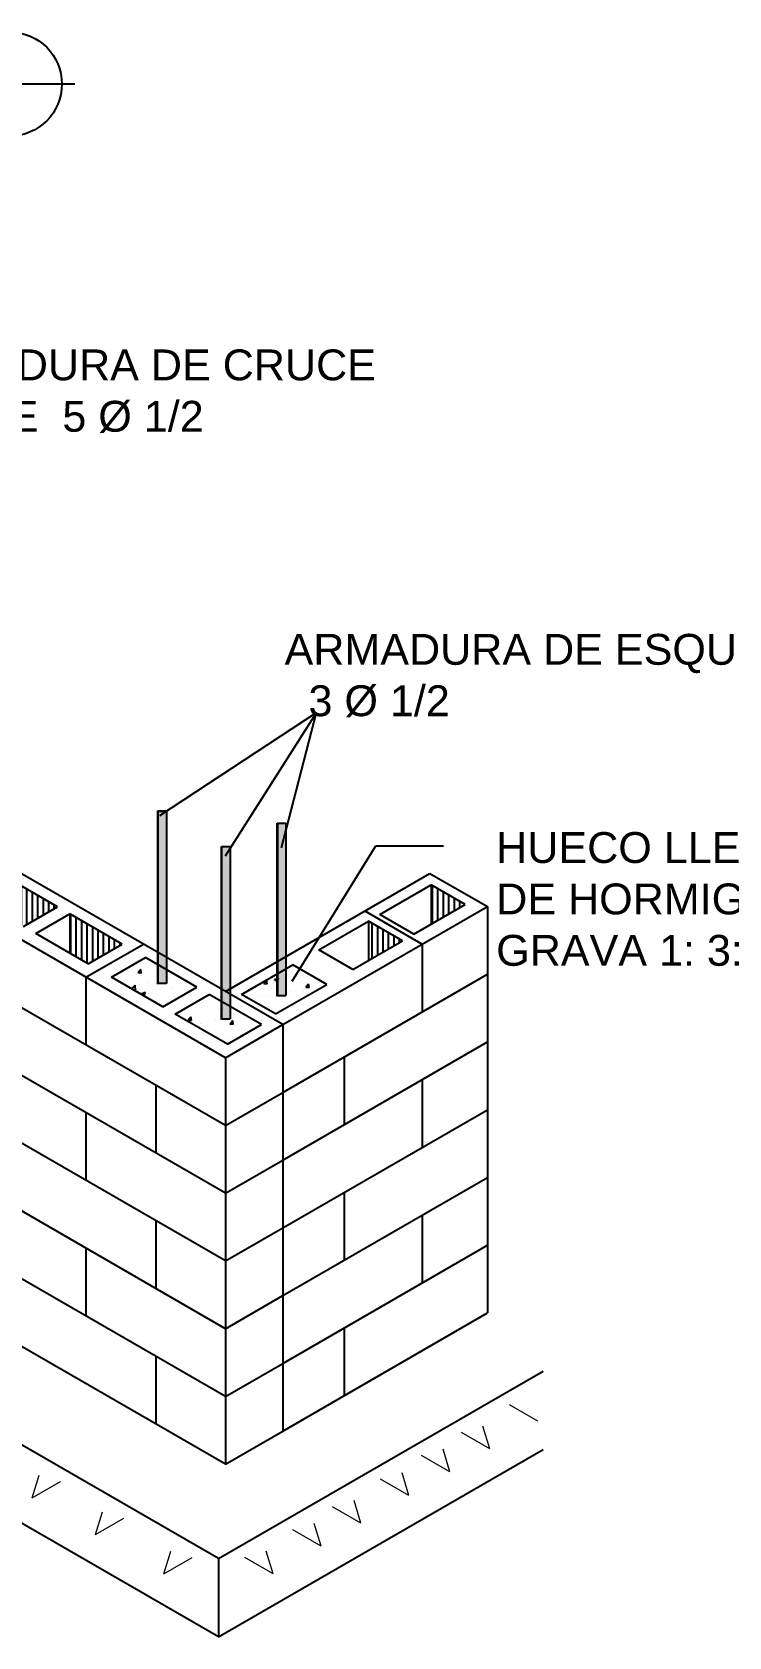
# Model space of a CAD drawing. Header units: feet. Extents: x 317 to 512, y -141 to 162.
# Drawn here: x 401.35 to 406.69, y -72.96 to -60.67 of the extents above; entities that cross this region are included whole.
import ezdxf

# ---------------------------------------------------------------- set-up
doc = ezdxf.new("R2010")
doc.units = ezdxf.units.FT
doc.header["$MEASUREMENT"] = 0
doc.linetypes.add('DASHED2', pattern=[0.375, 0.25, -0.125])
for name, color, linetype in [('_35', 53, 'Continuous'), ('ACERO', 4, 'Continuous'), ('MURO', 7, 'Continuous'), ('PISO', 8, 'Continuous'), ('TEXXT', 2, 'Continuous')]:
    doc.layers.add(name, color=color, linetype=linetype)
doc.layers.add('INTERMITENTE', color=22, linetype='DASHED2', lineweight=20)
doc.styles.get("Standard").update_dxf_attribs({"font": 'arial.ttf'})

# ---------------------------------------------------------------- blocks, each defined once
blk = doc.blocks.new('*X28')
at = {"color": 0}
for p, q in [((190.895, -37.664), (190.895, -37.664)), ((191.229, -37.631), (191.229, -37.631)), ((191.252, -37.602), (191.3, -37.606)), ((191.253, -37.602), (191.292, -37.555)), ((191.299, -37.609), (191.29, -37.558)), ((191.317, -37.604), (191.317, -37.604)), ((191.662, -37.65), (191.662, -37.65)), ((191.691, -37.686), (191.691, -37.686)), ((191.788, -37.706), (191.788, -37.706)), ((193.002, -37.755), (193.041, -37.708)), ((193.048, -37.762), (193.038, -37.711)), ((193.148, -37.701), (193.189, -37.728)), ((193.149, -37.701), (193.206, -37.679)), ((193.189, -37.728), (193.205, -37.679)), ((193.385, -37.595), (193.385, -37.595)), ((191.163, -37.829), (191.211, -37.779)), ((191.208, -37.855), (191.22, -37.857)), ((191.22, -37.856), (191.211, -37.779)), ((191.217, -37.767), (191.217, -37.767)), ((191.275, -37.774), (191.275, -37.774)), ((191.297, -37.898), (191.338, -37.925)), ((191.298, -37.898), (191.355, -37.876)), ((191.307, -37.874), (191.307, -37.874)), ((191.338, -37.925), (191.354, -37.876)), ((191.4, -37.741), (191.4, -37.741)), ((191.724, -37.817), (191.724, -37.817)), ((191.834, -37.759), (191.834, -37.759)), ((192.803, -37.865), (192.803, -37.865)), ((192.964, -37.917), (192.964, -37.917)), ((193.001, -37.755), (193.049, -37.759)), ((193.08, -37.927), (193.08, -37.927)), ((193.11, -37.825), (193.11, -37.825)), ((193.135, -37.814), (193.135, -37.814)), ((193.375, -37.865), (193.375, -37.865)), ((193.398, -37.723), (193.398, -37.723)), ((193.554, -37.846), (193.554, -37.846)), ((193.569, -37.832), (193.569, -37.832)), ((193.584, -37.806), (193.632, -37.81)), ((193.585, -37.806), (193.624, -37.759)), ((193.631, -37.813), (193.621, -37.762)), ((193.624, -37.757), (193.624, -37.757)), ((193.797, -37.804), (193.797, -37.804)), ((193.832, -37.741), (193.832, -37.741)), ((191.574, -38.027), (191.574, -38.027)), ((192.125, -38.035), (192.125, -38.035)), ((192.132, -38.09), (192.132, -38.09)), ((192.368, -38.099), (192.368, -38.099)), ((192.944, -38.05), (192.946, -38.048)), ((192.946, -38.052), (192.946, -38.048)), ((193.236, -38.136), (193.236, -38.136)), ((193.274, -38.105), (193.274, -38.105)), ((191.823, -38.21), (191.84, -38.204)), ((191.835, -38.217), (191.839, -38.203)), ((191.947, -38.264), (191.996, -38.268)), ((191.949, -38.264), (191.988, -38.218)), ((191.995, -38.271), (191.985, -38.22)), ((192.115, -38.306), (192.115, -38.306)), ((192.326, -38.268), (192.326, -38.268)), ((192.385, -38.212), (192.385, -38.212)), ((192.53, -38.315), (192.579, -38.319)), ((192.532, -38.315), (192.571, -38.269)), ((192.537, -38.245), (192.537, -38.245)), ((192.578, -38.322), (192.568, -38.271)), ((192.589, -38.186), (192.589, -38.186)), ((192.375, -38.506), (192.375, -38.506)), ((192.527, -38.516), (192.527, -38.516)), ((192.683, -38.466), (192.683, -38.466))]:
    blk.add_line(p, q, dxfattribs=at)
blk = doc.blocks.new('*X32')
at = {"color": 0}
for p, q in [((187.498, -35.713), (187.498, -35.167)), ((187.575, -35.757), (187.575, -35.211)), ((187.651, -35.801), (187.651, -35.255)), ((187.727, -35.839), (187.727, -35.299)), ((187.803, -35.795), (187.803, -35.343)), ((187.879, -35.751), (187.879, -35.387)), ((187.956, -35.707), (187.956, -35.431)), ((188.032, -35.663), (188.032, -35.475)), ((188.108, -35.619), (188.108, -35.519)), ((188.184, -35.575), (188.184, -35.563)), ((188.413, -36.241), (188.413, -35.695)), ((188.489, -36.285), (188.489, -35.739)), ((188.565, -36.329), (188.565, -35.783)), ((188.641, -36.349), (188.641, -35.827)), ((188.718, -36.305), (188.718, -35.871)), ((188.794, -36.261), (188.794, -35.915)), ((188.87, -36.217), (188.87, -35.959)), ((188.946, -36.173), (188.946, -36.003)), ((189.022, -36.129), (189.022, -36.047)), ((189.48, -36.857), (189.48, -36.311)), ((189.556, -36.901), (189.556, -36.355)), ((189.632, -36.945), (189.632, -36.399)), ((189.708, -36.933), (189.708, -36.443)), ((189.784, -36.889), (189.784, -36.487)), ((189.861, -36.845), (189.861, -36.531)), ((189.937, -36.801), (189.937, -36.575)), ((190.013, -36.757), (190.013, -36.619)), ((190.089, -36.713), (190.089, -36.663)), ((190.318, -37.341), (190.318, -36.795)), ((190.394, -37.385), (190.394, -36.839)), ((190.47, -37.429), (190.47, -36.883)), ((190.546, -37.473), (190.546, -36.927)), ((190.623, -37.443), (190.623, -36.971)), ((190.699, -37.399), (190.699, -37.015)), ((190.775, -37.355), (190.775, -37.059)), ((190.851, -37.311), (190.851, -37.103)), ((190.927, -37.267), (190.927, -37.147)), ((191.004, -37.223), (191.004, -37.191))]:
    blk.add_line(p, q, dxfattribs=at)
blk = doc.blocks.new('*X34')
at = {"color": 0}
for p, q in [((195.347, -36.92), (195.347, -36.394)), ((195.423, -36.876), (195.423, -36.438)), ((195.499, -36.832), (195.499, -36.482)), ((195.576, -36.788), (195.576, -36.526)), ((195.652, -36.744), (195.652, -36.57)), ((195.728, -36.7), (195.728, -36.614)), ((194.509, -37.403), (194.509, -36.916)), ((194.585, -37.359), (194.585, -36.96)), ((194.661, -37.315), (194.661, -37.004)), ((194.737, -37.271), (194.737, -37.048)), ((194.814, -37.227), (194.814, -37.092)), ((194.89, -37.184), (194.89, -37.136))]:
    blk.add_line(p, q, dxfattribs=at)
blk = doc.blocks.new('*U40')
at = {"layer": '_35', "linetype": 'Continuous'}
for p, q in [((192.415, -35.849), (192.536, -35.849)), ((192.415, -35.849), (192.415, -38.245)), ((192.536, -35.849), (192.536, -38.245)), ((192.415, -38.245), (192.536, -38.245))]:
    blk.add_line(p, q, dxfattribs=at)
for points in [[(192.415, -35.849), (192.415, -35.849), (192.536, -35.849)], [(192.415, -35.849), (192.415, -38.245), (192.536, -38.245)], [(192.415, -38.245), (192.415, -38.245), (192.536, -38.245)]]:
    blk.add_solid(points, dxfattribs=at)
at = {"layer": '_35', "linetype": 'Continuous', "extrusion": (0, 0, -1)}
blk.add_solid([(-192.415, -35.849), (-192.536, -35.849), (-192.536, -38.245)], dxfattribs=at)
blk = doc.blocks.new('*U41')
at = {"layer": '_35', "linetype": 'Continuous'}
for p, q in [((191.528, -35.356), (191.649, -35.356)), ((191.528, -35.356), (191.528, -37.752)), ((191.649, -35.356), (191.649, -37.752)), ((191.528, -37.752), (191.649, -37.752))]:
    blk.add_line(p, q, dxfattribs=at)
for points in [[(191.528, -35.356), (191.528, -35.356), (191.649, -35.356)], [(191.528, -35.356), (191.528, -37.752), (191.649, -37.752)], [(191.528, -37.752), (191.528, -37.752), (191.649, -37.752)]]:
    blk.add_solid(points, dxfattribs=at)
at = {"layer": '_35', "linetype": 'Continuous', "extrusion": (0, 0, -1)}
blk.add_solid([(-191.528, -35.356), (-191.649, -35.356), (-191.649, -37.752)], dxfattribs=at)
blk = doc.blocks.new('*U42')
at = {"layer": '_35', "linetype": 'Continuous'}
for p, q in [((193.19, -35.526), (193.31, -35.526)), ((193.19, -35.526), (193.19, -37.922)), ((193.31, -35.526), (193.31, -37.922)), ((193.19, -37.922), (193.31, -37.922))]:
    blk.add_line(p, q, dxfattribs=at)
for points in [[(193.19, -35.526), (193.19, -35.526), (193.31, -35.526)], [(193.19, -35.526), (193.19, -37.922), (193.31, -37.922)], [(193.19, -37.922), (193.19, -37.922), (193.31, -37.922)]]:
    blk.add_solid(points, dxfattribs=at)
at = {"layer": '_35', "linetype": 'Continuous', "extrusion": (0, 0, -1)}
blk.add_solid([(-193.19, -35.526), (-193.31, -35.526), (-193.31, -37.922)], dxfattribs=at)

msp = doc.modelspace()

# ---------------------------------------------------------------- linework, layer by layer
at = {"layer": '_35'}
for p, q in [((402.83101, -68.52671), (395.89369, -64.52145)), ((403.27039, -68.27303), (399.13297, -65.88429)), ((402.31369, -67.96254), (402.31369, -66.63737)), ((402.31369, -66.63737), (402.37999, -66.63737)), ((402.37999, -66.63737), (402.37999, -67.95716)), ((403.22878, -68.05595), (403.22878, -66.73078)), ((403.29508, -66.73078), (403.29508, -68.05057)), ((402.83101, -69.04552), (399.09553, -66.88884)), ((402.80215, -68.23385), (402.80215, -66.90869)), ((402.80215, -66.90869), (402.86845, -66.90869)), ((402.86845, -66.90869), (402.86845, -68.22848)), ((401.54508, -67.371), (401.15196, -67.14404)), ((402.83101, -68.01935), (404.39768, -67.11483)), ((404.01374, -67.43058), (404.40686, -67.20361)), ((404.39768, -67.11483), (404.83706, -67.36851)), ((404.66716, -67.3539), (404.40686, -67.20361)), ((404.40686, -67.20361), (404.40686, -67.50418)), ((402.83101, -69.56433), (399.09553, -67.40764)), ((401.28478, -67.52129), (401.54508, -67.371)), ((401.38023, -67.57639), (401.64053, -67.42611)), ((402.04016, -67.65684), (401.64053, -67.42611)), ((401.64053, -67.42611), (401.64053, -67.72668)), ((403.27039, -68.27303), (404.83706, -67.36851)), ((403.89829, -67.40316), (404.33767, -67.65684)), ((404.27404, -67.58086), (404.01374, -67.43058)), ((404.27404, -67.58086), (404.66716, -67.3539)), ((404.83706, -67.36851), (404.83706, -70.48136)), ((401.77986, -67.80712), (401.38023, -67.57639)), ((403.54729, -67.69989), (403.92723, -67.48053)), ((404.18753, -67.63081), (403.92723, -67.48053)), ((403.92723, -67.48053), (403.92723, -67.7811)), ((401.76373, -67.91052), (402.20311, -67.65684)), ((401.77986, -67.80712), (402.04016, -67.65684)), ((403.80759, -67.85017), (403.54729, -67.69989)), ((403.80759, -67.85017), (404.18753, -67.63081)), ((404.33767, -67.65684), (404.33767, -68.17564)), ((401.95894, -67.91052), (402.21924, -67.76023)), ((402.61236, -67.9872), (402.21924, -67.76023)), ((402.9554, -68.04162), (403.34852, -67.81465)), ((403.60882, -67.96493), (403.34852, -67.81465)), ((402.83101, -70.08313), (399.09553, -67.92645)), ((401.76373, -67.91052), (401.76373, -68.42932)), ((402.35206, -68.13748), (401.95894, -67.91052)), ((403.27039, -68.79184), (404.83706, -67.88732)), ((402.35206, -68.13748), (402.61236, -67.9872)), ((402.44751, -68.19259), (402.70781, -68.0423)), ((403.10744, -68.27303), (402.70781, -68.0423)), ((403.2157, -68.1919), (402.9554, -68.04162)), ((403.2157, -68.1919), (403.60882, -67.96493)), ((402.84714, -68.42331), (402.44751, -68.19259)), ((402.83101, -68.52671), (403.27039, -68.27303)), ((402.84714, -68.42331), (403.10744, -68.27303)), ((403.27039, -68.27303), (403.27039, -71.38587)), ((402.83101, -70.60194), (399.09553, -68.44526)), ((403.27039, -69.31065), (404.83706, -68.40613)), ((402.83101, -68.52671), (402.83101, -71.63955)), ((403.74046, -68.52044), (403.74046, -69.03925)), ((404.33767, -68.69445), (404.33767, -69.21326)), ((402.29737, -68.73742), (402.29737, -69.25623)), ((402.83101, -69.04552), (403.27039, -68.79184)), ((403.27039, -69.82945), (404.83706, -68.92493)), ((402.83101, -71.12075), (399.09553, -68.96407)), ((401.76373, -68.94813), (401.76373, -69.46694)), ((402.83101, -69.56433), (403.27039, -69.31065)), ((402.83101, -71.63955), (399.09553, -69.48287)), ((403.27039, -70.34826), (404.83706, -69.44374)), ((403.74046, -69.55806), (403.74046, -70.07687)), ((402.29737, -69.77504), (402.29737, -70.29384)), ((404.33767, -69.73207), (404.33767, -70.25087)), ((402.83101, -70.08313), (403.27039, -69.82945)), ((401.76373, -69.98575), (401.76373, -70.50455)), ((403.27039, -70.86707), (404.83706, -69.96255)), ((402.77814, -72.36193), (399.20775, -70.30056)), ((402.83101, -70.60194), (403.27039, -70.34826)), ((403.27039, -71.38587), (404.83706, -70.48136)), ((403.74046, -70.59567), (403.74046, -71.11448)), ((402.77814, -72.96195), (399.20775, -70.90058)), ((402.29737, -70.81265), (402.29737, -71.33146)), ((402.83101, -71.12075), (403.27039, -70.86707)), ((402.77814, -72.36193), (405.26373, -70.92688)), ((402.83101, -71.63955), (403.27039, -71.38587)), ((402.77814, -72.96195), (405.26373, -71.52689)), ((402.77814, -72.36193), (402.77814, -72.96195))]:
    msp.add_line(p, q, dxfattribs=at)
at = {"layer": 'INTERMITENTE'}
for p, q in [((405.22273, -71.30931), (404.91203, -71.12993)), ((404.85514, -71.52154), (404.54444, -71.34216)), ((404.85514, -71.52154), (404.80274, -71.34727)), ((404.54984, -71.6978), (404.23915, -71.51842)), ((404.54984, -71.6978), (404.49744, -71.52354)), ((401.35202, -71.89732), (401.66272, -71.71794)), ((401.35202, -71.89732), (401.40442, -71.72306)), ((404.23642, -71.87876), (403.92572, -71.69937)), ((404.23642, -71.87876), (404.18402, -71.70449)), ((401.83713, -72.1774), (402.14782, -71.99802)), ((401.83713, -72.1774), (401.88952, -72.00313)), ((403.86884, -72.09098), (403.55814, -71.9116)), ((403.86884, -72.09098), (403.81644, -71.91671)), ((403.56354, -72.26724), (403.25284, -72.08786)), ((403.56354, -72.26724), (403.51114, -72.09298)), ((402.36033, -72.47947), (402.67103, -72.30009)), ((402.36033, -72.47947), (402.41273, -72.3052)), ((403.19595, -72.47947), (402.88526, -72.30009)), ((403.19595, -72.47947), (403.14356, -72.3052))]:
    msp.add_line(p, q, dxfattribs=at)
at = {"layer": 'MURO'}
msp.add_line((403.22878, -66.73078), (403.29508, -66.73078), dxfattribs=at)
at = {"layer": 'PISO'}
for p, q in [((402.32883, -66.67076), (403.52917, -65.88378)), ((403.52917, -65.88378), (402.82898, -66.98305)), ((403.26035, -66.92059), (403.52917, -65.88378)), ((403.34339, -67.94094), (403.98268, -66.90317)), ((403.98268, -66.90317), (404.49997, -66.90317))]:
    msp.add_line(p, q, dxfattribs=at)
at = {"layer": 'TEXXT', "color": 4}
msp.add_line((401.6793, -61.07085), (400.71754, -61.07085), dxfattribs=at)
msp.add_circle((401.1813, -61.07085), 0.39809, dxfattribs=at)

# ---------------------------------------------------------------- block references
at = {"layer": '_35', "linetype": 'Continuous', "xscale": 0.5507088640848888, "yscale": 0.5507088640848888, "zscale": 0.5507088640848888}
for name in ['*X32', '*U41', '*U42', '*U40', '*X34', '*X28']:
    msp.add_blockref(name, (296.83741, -47.16656), dxfattribs=at)

# ---------------------------------------------------------------- texts
at = {"layer": 'ACERO', "char_height": 0.2361801, "attachment_point": 1}
for s, insert in [('{\\fArial|b0|i0|c0|p32;ARMADURA DE CRUCE \\PDOBLE  5 %%C 1/2}', (400.28116, -63.10298)), ('{\\fArial|b0|i0|c0|p32;ARMADURA DE ESQUINA\\P  3 %%C 1/2}', (403.28406, -65.28135)), ('{\\fArial|b0|i0|c0|p32;HUECO LLENO\\PDE HORMIGON DE\\PGRAVA 1: 3: 5 }', (404.90461, -66.79898))]:
    msp.add_mtext(s, dxfattribs=dict(at, insert=insert))

doc.saveas('drawing.dxf')
